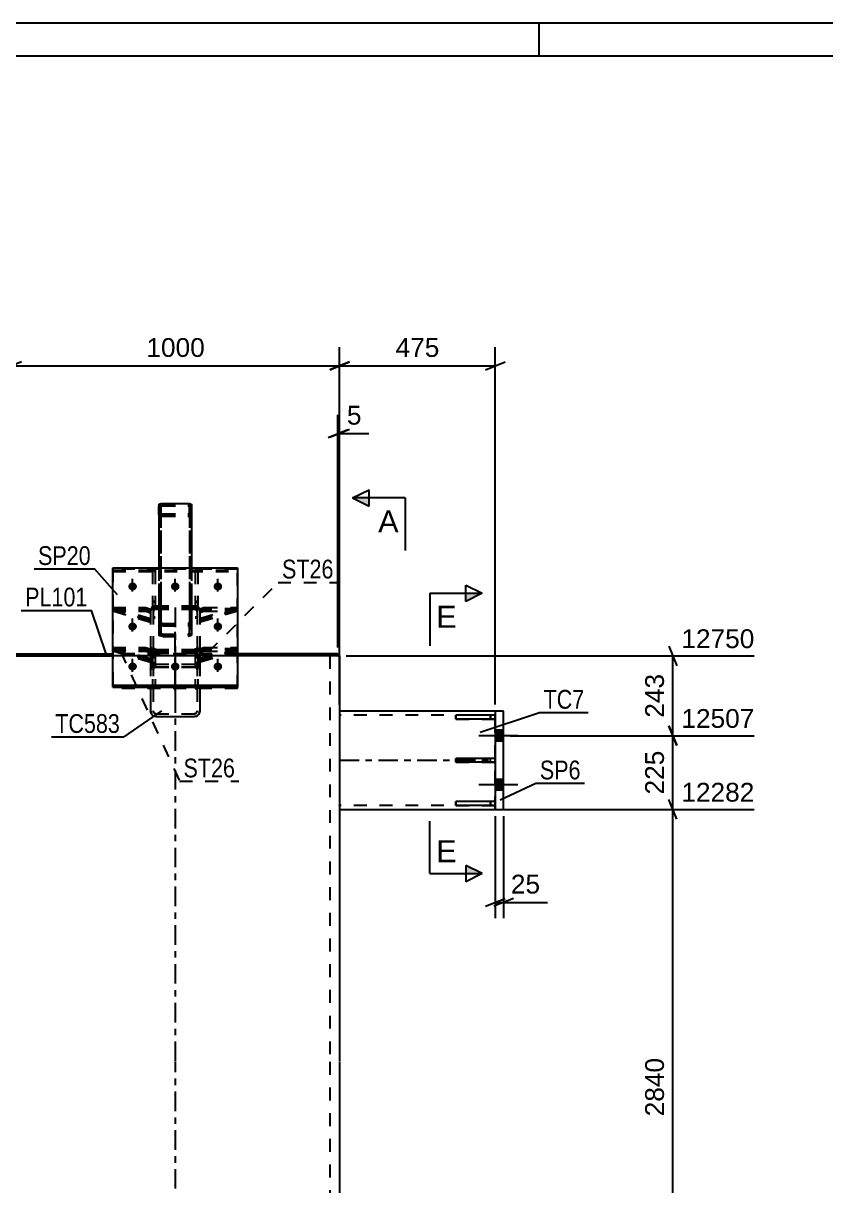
# Model space of a CAD drawing. Header units: millimetres. Extents: x 0 to 841, y 0 to 594.
# Drawn here: x 132.3 to 254.7, y 416.7 to 594 of the extents above; entities that cross this region are included whole.
import ezdxf

# ---------------------------------------------------------------- set-up
doc = ezdxf.new("R2010")
doc.units = ezdxf.units.MM
doc.linetypes.add('DXK_LINE_DOT2', pattern=[3.9198, 1.9599, -1.9599])
doc.linetypes.add('DXK_LINE_DOT3', pattern=[5.9187, 2.979, -0.9799, 0.9799, -0.9799])
doc.styles.add('Arial', font='arial.ttf', dxfattribs={"height": 0.2})
doc.styles.add('Arial Narrow', font='ARIALN.TTF', dxfattribs={"height": 0.2})

# ---------------------------------------------------------------- blocks, each defined once
blk = doc.blocks.new('Unknown-284856302-1131')
at = {"color": 5, "linetype": 'Continuous'}
for p, q in [((841, 594), (0, 594)), ((211, 589), (211, 594)), ((836, 589), (5, 589))]:
    blk.add_line(p, q, dxfattribs=at)
blk = doc.blocks.new('Part-284856302-4443 - 4376')
at = {"color": 7, "linetype": 'DXK_LINE_DOT2'}
for p, q in [((158.56, 510.55), (158.56, 503.44)), ((158.96, 510.55), (158.56, 510.55)), ((158.96, 510.55), (158.96, 503.44)), ((158.56, 505.86), (158.96, 505.86)), ((158.56, 504.9), (158.96, 504.9)), ((158.56, 503.44), (158.96, 503.44))]:
    blk.add_line(p, q, dxfattribs=at)
blk = doc.blocks.new('Part-284856302-4379 - 4376')
at = {"color": 7, "linetype": 'DXK_LINE_DOT2'}
for p, q in [((158.96, 497.85), (158.56, 497.85)), ((158.56, 497.85), (158.56, 492.7)), ((158.56, 497.4), (158.96, 497.4)), ((158.96, 497.85), (158.96, 492.7)), ((158.56, 496.39), (158.96, 496.39))]:
    blk.add_line(p, q, dxfattribs=at)
at = {"color": 2, "linetype": 'Continuous'}
blk.add_line((158.96, 492.7), (158.56, 492.7), dxfattribs=at)
blk = doc.blocks.new('Part-284856302-4378 - 4376')
at = {"color": 7, "linetype": 'DXK_LINE_DOT2'}
for p, q in [((152.06, 510.55), (152.06, 503.44)), ((152.46, 510.55), (152.06, 510.55)), ((152.46, 510.55), (152.46, 503.44)), ((152.06, 505.86), (152.46, 505.86)), ((152.06, 504.9), (152.46, 504.9)), ((152.06, 503.44), (152.46, 503.44))]:
    blk.add_line(p, q, dxfattribs=at)
blk = doc.blocks.new('Part-284856302-4380 - 4376')
at = {"color": 7, "linetype": 'DXK_LINE_DOT2'}
for p, q in [((152.46, 497.85), (152.06, 497.85)), ((152.06, 497.85), (152.06, 492.7)), ((152.06, 497.4), (152.46, 497.4)), ((152.46, 497.85), (152.46, 492.7)), ((152.06, 496.39), (152.46, 496.39))]:
    blk.add_line(p, q, dxfattribs=at)
at = {"color": 2, "linetype": 'Continuous'}
blk.add_line((152.46, 492.7), (152.06, 492.7), dxfattribs=at)
blk = doc.blocks.new('Part-284856302-4382 - 4376')
at = {"color": 7, "linetype": 'DXK_LINE_DOT2'}
for p, q in [((152.06, 497.67), (152.06, 492.52)), ((152.06, 497.67), (152.46, 497.67)), ((152.06, 497.22), (152.46, 497.22)), ((152.46, 497.67), (152.46, 492.52)), ((152.06, 496.21), (152.46, 496.21)), ((152.46, 492.52), (152.06, 492.52))]:
    blk.add_line(p, q, dxfattribs=at)
blk = doc.blocks.new('Part-284856302-4447 - 4376')
at = {"color": 7, "linetype": 'DXK_LINE_DOT2'}
for p, q in [((151.76, 503.16), (146.01, 504.87)), ((146.01, 504.87), (151.01, 504.87)), ((146.01, 504.87), (146.01, 504.49)), ((146.01, 504.49), (151.76, 502.78)), ((146.01, 504.49), (151.01, 504.49)), ((151.01, 504.87), (151.76, 504.61)), ((151.01, 504.87), (151.01, 504.49)), ((151.01, 504.49), (151.76, 504.24)), ((151.76, 504.61), (151.76, 502.78))]:
    blk.add_line(p, q, dxfattribs=at)
blk = doc.blocks.new('Part-284856302-4448 - 4376')
at = {"color": 7, "linetype": 'DXK_LINE_DOT2'}
for p, q in [((151.76, 497.05), (146.01, 498.76)), ((146.01, 498.76), (151.01, 498.76)), ((146.01, 498.76), (146.01, 498.39)), ((146.01, 498.39), (151.76, 496.68)), ((146.01, 498.39), (151.01, 498.39)), ((151.01, 498.76), (151.76, 498.51)), ((151.01, 498.76), (151.01, 498.39)), ((151.01, 498.39), (151.76, 498.13)), ((151.76, 498.51), (151.76, 496.68))]:
    blk.add_line(p, q, dxfattribs=at)
blk = doc.blocks.new('Bolt-284856302-4476 - 4376')
at = {"linetype": 'Continuous'}
for points in [[(204.31, 486.14), (204.31, 484.49), (205.56, 484.49), (205.56, 486.14)], [(204.31, 486.14), (204.31, 484.49), (205.56, 484.49), (205.56, 486.14)], [(204.31, 478.64), (204.31, 476.99), (205.56, 476.99), (205.56, 478.64)], [(204.31, 478.64), (204.31, 476.99), (205.56, 476.99), (205.56, 478.64)]]:
    blk.add_hatch(color=1, dxfattribs=at).paths.add_polyline_path(points)
at = {"color": 1, "linetype": 'Continuous'}
for p, q in [((205.56, 486.14), (204.31, 486.14)), ((205.56, 486.14), (204.31, 486.14)), ((207.76, 485.31), (201.81, 485.31)), ((207.76, 485.31), (201.81, 485.31)), ((205.56, 484.49), (204.31, 484.49)), ((205.56, 484.49), (204.31, 484.49)), ((207.76, 477.81), (201.81, 477.81)), ((207.76, 477.81), (201.81, 477.81)), ((205.56, 478.64), (204.31, 478.64)), ((205.56, 478.64), (204.31, 478.64)), ((205.56, 476.99), (204.31, 476.99)), ((205.56, 476.99), (204.31, 476.99))]:
    blk.add_line(p, q, dxfattribs=at)
blk = doc.blocks.new('Bolt-284856302-4412 - 4376')
at = {"linetype": 'Continuous'}
for points in [[(149.01, 507.47), (148.87, 507.48), (148.74, 507.52), (148.63, 507.58), (148.53, 507.67), (148.45, 507.77), (148.39, 507.89), (148.36, 508.01), (148.36, 508.14), (148.39, 508.27), (148.45, 508.38), (148.53, 508.49), (148.63, 508.57), (148.74, 508.64), (148.87, 508.68), (149.01, 508.69), (149.14, 508.68), (149.27, 508.64), (149.39, 508.57), (149.49, 508.49), (149.57, 508.38), (149.63, 508.27), (149.66, 508.14), (149.66, 508.01), (149.63, 507.89), (149.57, 507.77), (149.49, 507.67), (149.39, 507.58), (149.27, 507.52), (149.14, 507.48)], [(155.51, 507.47), (155.37, 507.48), (155.24, 507.52), (155.13, 507.58), (155.03, 507.67), (154.95, 507.77), (154.89, 507.89), (154.86, 508.01), (154.86, 508.14), (154.89, 508.27), (154.95, 508.38), (155.03, 508.49), (155.13, 508.57), (155.24, 508.64), (155.37, 508.68), (155.51, 508.69), (155.64, 508.68), (155.77, 508.64), (155.89, 508.57), (155.99, 508.49), (156.07, 508.38), (156.13, 508.27), (156.16, 508.14), (156.16, 508.01), (156.13, 507.89), (156.07, 507.77), (155.99, 507.67), (155.89, 507.58), (155.77, 507.52), (155.64, 507.48)], [(162.01, 507.47), (161.87, 507.48), (161.74, 507.52), (161.63, 507.58), (161.53, 507.67), (161.45, 507.77), (161.39, 507.89), (161.36, 508.01), (161.36, 508.14), (161.39, 508.27), (161.45, 508.38), (161.53, 508.49), (161.63, 508.57), (161.74, 508.64), (161.87, 508.68), (162.01, 508.69), (162.14, 508.68), (162.27, 508.64), (162.39, 508.57), (162.49, 508.49), (162.57, 508.38), (162.63, 508.27), (162.66, 508.14), (162.66, 508.01), (162.63, 507.89), (162.57, 507.77), (162.49, 507.67), (162.39, 507.58), (162.27, 507.52), (162.14, 507.48)], [(149.01, 501.36), (148.87, 501.37), (148.74, 501.41), (148.63, 501.48), (148.53, 501.56), (148.45, 501.66), (148.39, 501.78), (148.36, 501.91), (148.36, 502.03), (148.39, 502.16), (148.45, 502.28), (148.53, 502.38), (148.63, 502.46), (148.74, 502.53), (148.87, 502.57), (149.01, 502.58), (149.14, 502.57), (149.27, 502.53), (149.39, 502.46), (149.49, 502.38), (149.57, 502.28), (149.63, 502.16), (149.66, 502.03), (149.66, 501.91), (149.63, 501.78), (149.57, 501.66), (149.49, 501.56), (149.39, 501.48), (149.27, 501.41), (149.14, 501.37)], [(162.01, 501.36), (161.87, 501.37), (161.74, 501.41), (161.63, 501.48), (161.53, 501.56), (161.45, 501.66), (161.39, 501.78), (161.36, 501.91), (161.36, 502.03), (161.39, 502.16), (161.45, 502.28), (161.53, 502.38), (161.63, 502.46), (161.74, 502.53), (161.87, 502.57), (162.01, 502.58), (162.14, 502.57), (162.27, 502.53), (162.39, 502.46), (162.49, 502.38), (162.57, 502.28), (162.63, 502.16), (162.66, 502.03), (162.66, 501.91), (162.63, 501.78), (162.57, 501.66), (162.49, 501.56), (162.39, 501.48), (162.27, 501.41), (162.14, 501.37)], [(149.01, 495.25), (148.87, 495.26), (148.74, 495.3), (148.63, 495.37), (148.53, 495.45), (148.45, 495.56), (148.39, 495.67), (148.36, 495.8), (148.36, 495.93), (148.39, 496.05), (148.45, 496.17), (148.53, 496.27), (148.63, 496.36), (148.74, 496.42), (148.87, 496.46), (149.01, 496.47), (149.14, 496.46), (149.27, 496.42), (149.39, 496.36), (149.49, 496.27), (149.57, 496.17), (149.63, 496.05), (149.66, 495.93), (149.66, 495.8), (149.63, 495.67), (149.57, 495.56), (149.49, 495.45), (149.39, 495.37), (149.27, 495.3), (149.14, 495.26)], [(155.51, 495.25), (155.37, 495.26), (155.24, 495.3), (155.13, 495.37), (155.03, 495.45), (154.95, 495.56), (154.89, 495.67), (154.86, 495.8), (154.86, 495.93), (154.89, 496.05), (154.95, 496.17), (155.03, 496.27), (155.13, 496.36), (155.24, 496.42), (155.37, 496.46), (155.51, 496.47), (155.64, 496.46), (155.77, 496.42), (155.89, 496.36), (155.99, 496.27), (156.07, 496.17), (156.13, 496.05), (156.16, 495.93), (156.16, 495.8), (156.13, 495.67), (156.07, 495.56), (155.99, 495.45), (155.89, 495.37), (155.77, 495.3), (155.64, 495.26)], [(162.01, 495.25), (161.87, 495.26), (161.74, 495.3), (161.63, 495.37), (161.53, 495.45), (161.45, 495.56), (161.39, 495.67), (161.36, 495.8), (161.36, 495.93), (161.39, 496.05), (161.45, 496.17), (161.53, 496.27), (161.63, 496.36), (161.74, 496.42), (161.87, 496.46), (162.01, 496.47), (162.14, 496.46), (162.27, 496.42), (162.39, 496.36), (162.49, 496.27), (162.57, 496.17), (162.63, 496.05), (162.66, 495.93), (162.66, 495.8), (162.63, 495.67), (162.57, 495.56), (162.49, 495.45), (162.39, 495.37), (162.27, 495.3), (162.14, 495.26)]]:
    blk.add_hatch(color=1, dxfattribs=at).paths.add_polyline_path(points)
at = {"color": 1, "linetype": 'Continuous'}
for p, q in [((149.01, 507.48), (149.01, 509.27)), ((155.51, 507.48), (155.51, 509.27)), ((162.01, 507.48), (162.01, 509.27)), ((149.01, 501.37), (149.01, 503.17)), ((162.01, 501.37), (162.01, 503.17)), ((149.01, 495.26), (149.01, 497.06)), ((155.51, 495.26), (155.51, 497.06)), ((162.01, 495.26), (162.01, 497.06))]:
    blk.add_line(p, q, dxfattribs=at)
blk = doc.blocks.new('Part-284856302-4501 - 4376')
at = {"color": 2, "linetype": 'Continuous'}
for p, q in [((146.01, 492.7), (146.01, 510.9)), ((146.01, 510.9), (165.01, 510.9)), ((165.01, 510.9), (165.01, 492.7)), ((146.01, 493.04), (165.01, 493.04)), ((146.01, 492.7), (165.01, 492.7))]:
    blk.add_line(p, q, dxfattribs=at)
at = {"color": 7, "linetype": 'DXK_LINE_DOT2'}
blk.add_line((146.01, 510.55), (165.01, 510.55), dxfattribs=at)
blk = doc.blocks.new('Part-284856302-4441 - 4376')
at = {"color": 7, "linetype": 'DXK_LINE_DOT2'}
for p, q in [((132.41, 497.48), (130.56, 497.48)), ((165.01, 497.48), (146.01, 497.48)), ((180.33, 497.48), (177.56, 497.48)), ((179.06, 497.48), (179.06, 435.66)), ((179.06, 435.56), (179.06, 327.44))]:
    blk.add_line(p, q, dxfattribs=at)
at = {"color": 2, "linetype": 'Continuous'}
for p, q in [((132.38, 497.48), (132.41, 497.48)), ((132.41, 497.48), (146.01, 497.48)), ((178.74, 497.48), (165.01, 497.48)), ((180.31, 497.48), (180.33, 497.48)), ((180.56, 497.48), (180.33, 497.48)), ((180.56, 497.48), (180.56, 435.66)), ((180.56, 435.56), (180.56, 327.44))]:
    blk.add_line(p, q, dxfattribs=at)
at = {"color": 7, "linetype": 'DXK_LINE_DOT3'}
for p, q in [((155.56, 435.66), (155.56, 497.48)), ((155.56, 327.44), (155.56, 435.56))]:
    blk.add_line(p, q, dxfattribs=at)
blk = doc.blocks.new('Part-284856302-4449 - 4376')
at = {"color": 7, "linetype": 'DXK_LINE_DOT2'}
for p, q in [((160.01, 504.87), (159.26, 504.61)), ((165.01, 504.87), (159.26, 503.16)), ((159.26, 504.61), (159.26, 502.78)), ((159.26, 504.24), (160.01, 504.49)), ((159.26, 502.78), (165.01, 504.49)), ((160.01, 504.49), (160.01, 504.87)), ((160.01, 504.87), (165.01, 504.87)), ((165.01, 504.49), (160.01, 504.49)), ((165.01, 504.49), (165.01, 504.87))]:
    blk.add_line(p, q, dxfattribs=at)
blk = doc.blocks.new('Part-284856302-4450 - 4376')
at = {"color": 7, "linetype": 'DXK_LINE_DOT2'}
for p, q in [((160.01, 498.76), (159.26, 498.51)), ((165.01, 498.76), (159.26, 497.05)), ((159.26, 498.51), (159.26, 496.68)), ((159.26, 498.13), (160.01, 498.39)), ((159.26, 496.68), (165.01, 498.39)), ((160.01, 498.39), (160.01, 498.76)), ((160.01, 498.76), (165.01, 498.76)), ((165.01, 498.39), (160.01, 498.39)), ((165.01, 498.39), (165.01, 498.76))]:
    blk.add_line(p, q, dxfattribs=at)
blk = doc.blocks.new('Part-284856302-4629 - 4376')
at = {"color": 7, "linetype": 'DXK_LINE_DOT2'}
for p, q in [((160.01, 504.69), (159.26, 504.43)), ((159.26, 502.98), (165.01, 504.69)), ((159.26, 504.43), (159.26, 502.6)), ((160.01, 504.31), (159.26, 504.06)), ((165.01, 504.31), (159.26, 502.6)), ((165.01, 504.69), (160.01, 504.69)), ((160.01, 504.69), (160.01, 504.31)), ((160.01, 504.31), (165.01, 504.31)), ((165.01, 504.69), (165.01, 504.31))]:
    blk.add_line(p, q, dxfattribs=at)
blk = doc.blocks.new('Part-284856302-4516 - 4376')
at = {"color": 2, "linetype": 'Continuous'}
for p, q in [((130.81, 497.78), (146.01, 497.78)), ((130.81, 497.78), (130.81, 497.48)), ((130.81, 497.48), (132.38, 497.48)), ((180.31, 497.78), (165.01, 497.78)), ((180.31, 497.48), (178.74, 497.48)), ((180.31, 497.78), (180.31, 497.48))]:
    blk.add_line(p, q, dxfattribs=at)
at = {"color": 7, "linetype": 'DXK_LINE_DOT2'}
for p, q in [((178.74, 497.48), (132.38, 497.48)), ((165.01, 497.78), (146.01, 497.78))]:
    blk.add_line(p, q, dxfattribs=at)
blk = doc.blocks.new('Part-284856302-4517 - 4376')
at = {"color": 2, "linetype": 'Continuous'}
for p, q in [((204.31, 475.29), (198.31, 475.29)), ((198.31, 474.69), (198.31, 475.29)), ((204.31, 475.29), (204.31, 474.69)), ((204.31, 474.69), (198.31, 474.69))]:
    blk.add_line(p, q, dxfattribs=at)
at = {"color": 7, "linetype": 'DXK_LINE_DOT2'}
blk.add_line((203.56, 474.69), (203.56, 475.29), dxfattribs=at)
blk = doc.blocks.new('Part-284856302-4531 - 4376')
at = {"color": 7, "linetype": 'DXK_LINE_DOT2'}
for p, q in [((204.31, 475.29), (198.31, 475.29)), ((198.31, 475.29), (198.31, 474.69)), ((203.56, 475.29), (203.56, 474.69)), ((204.31, 474.69), (204.31, 475.29)), ((198.31, 474.69), (204.31, 474.69))]:
    blk.add_line(p, q, dxfattribs=at)
blk = doc.blocks.new('Part-284856302-4532 - 4376')
at = {"color": 7, "linetype": 'DXK_LINE_DOT2'}
for p, q in [((204.31, 481.86), (198.31, 481.86)), ((198.31, 481.86), (198.31, 481.26)), ((198.31, 481.26), (204.31, 481.26)), ((203.56, 481.26), (203.56, 481.86)), ((204.31, 481.26), (204.31, 481.86))]:
    blk.add_line(p, q, dxfattribs=at)
blk = doc.blocks.new('Part-284856302-4533 - 4376')
at = {"color": 7, "linetype": 'DXK_LINE_DOT2'}
for p, q in [((204.31, 488.44), (198.31, 488.44)), ((198.31, 488.44), (198.31, 487.84)), ((198.31, 487.84), (204.31, 487.84)), ((203.56, 488.44), (203.56, 487.84)), ((204.31, 487.84), (204.31, 488.44))]:
    blk.add_line(p, q, dxfattribs=at)
blk = doc.blocks.new('Part-284856302-4541 - 4376')
at = {"color": 2, "linetype": 'Continuous'}
for p, q in [((205.56, 489.06), (204.31, 489.06)), ((204.31, 489.06), (204.31, 474.06)), ((205.56, 474.06), (205.56, 489.06)), ((204.31, 474.06), (205.56, 474.06))]:
    blk.add_line(p, q, dxfattribs=at)
blk = doc.blocks.new('Part-284856302-4544 - 4376')
at = {"color": 2, "linetype": 'Continuous'}
for p, q in [((204.31, 488.44), (198.31, 488.44)), ((198.31, 487.84), (198.31, 488.44)), ((204.31, 487.84), (198.31, 487.84)), ((204.31, 488.44), (204.31, 487.84))]:
    blk.add_line(p, q, dxfattribs=at)
at = {"color": 7, "linetype": 'DXK_LINE_DOT2'}
blk.add_line((203.56, 487.84), (203.56, 488.44), dxfattribs=at)
blk = doc.blocks.new('Part-284856302-4562 - 4376')
at = {"color": 7, "linetype": 'DXK_LINE_DOT2'}
for p, q in [((151.82, 504.69), (151.76, 504.4)), ((151.76, 504.4), (151.76, 492.7)), ((151.99, 504.93), (151.82, 504.69)), ((152.25, 505.09), (151.99, 504.93)), ((152.16, 504.4), (152.19, 504.54)), ((152.16, 504.4), (152.16, 489.1)), ((152.19, 504.54), (152.28, 504.67)), ((152.56, 505.15), (152.25, 505.09)), ((152.28, 504.67), (152.41, 504.75)), ((152.41, 504.75), (152.56, 504.78)), ((152.56, 505.15), (158.46, 505.15)), ((152.56, 504.78), (158.46, 504.78)), ((158.77, 505.09), (158.46, 505.15)), ((158.46, 504.78), (158.61, 504.75)), ((158.61, 504.75), (158.74, 504.67)), ((158.74, 504.67), (158.83, 504.54)), ((159.02, 504.93), (158.77, 505.09)), ((158.83, 504.54), (158.86, 504.4)), ((158.86, 504.4), (158.86, 489.1)), ((159.2, 504.69), (159.02, 504.93)), ((159.26, 504.4), (159.2, 504.69)), ((159.26, 504.4), (159.26, 492.7)), ((151.76, 498.86), (151.82, 498.57)), ((151.82, 498.57), (151.99, 498.32)), ((152.19, 498.71), (152.16, 498.86)), ((152.28, 498.59), (152.19, 498.71)), ((152.41, 498.51), (152.28, 498.59)), ((152.56, 498.48), (152.41, 498.51)), ((152.56, 498.48), (158.46, 498.48)), ((158.61, 498.51), (158.46, 498.48)), ((158.74, 498.59), (158.61, 498.51)), ((158.83, 498.71), (158.74, 498.59)), ((158.86, 498.86), (158.83, 498.71)), ((159.02, 498.32), (159.2, 498.57)), ((159.2, 498.57), (159.26, 498.86)), ((151.99, 498.32), (152.25, 498.16)), ((152.25, 498.16), (152.56, 498.1)), ((152.56, 498.1), (158.46, 498.1)), ((158.46, 498.1), (158.77, 498.16)), ((158.77, 498.16), (159.02, 498.32)), ((151.76, 495.38), (151.82, 495.7)), ((152.19, 495.54), (152.16, 495.38)), ((152.25, 496.16), (152.56, 496.23)), ((152.56, 495.8), (152.41, 495.77)), ((152.56, 496.23), (158.46, 496.23)), ((152.56, 495.8), (158.46, 495.8)), ((158.46, 496.23), (158.77, 496.16)), ((158.61, 495.77), (158.46, 495.8)), ((158.86, 495.38), (158.83, 495.54)), ((159.2, 495.7), (159.26, 495.38)), ((152.16, 489.1), (152.19, 488.93)), ((152.41, 488.7), (152.56, 488.67)), ((152.56, 488.67), (158.46, 488.67)), ((158.46, 488.67), (158.61, 488.7)), ((158.83, 488.93), (158.86, 489.1))]:
    blk.add_line(p, q, dxfattribs=at)
at = {"color": 7, "linetype": 'DXK_LINE_DOT3'}
blk.add_line((155.51, 492.24), (155.51, 501.63), dxfattribs=at)
at = {"color": 2, "linetype": 'Continuous'}
for p, q in [((151.76, 492.7), (151.76, 489.1)), ((159.26, 492.7), (159.26, 489.1)), ((151.82, 488.77), (151.76, 489.1)), ((152.56, 488.25), (152.25, 488.31)), ((152.56, 488.25), (158.46, 488.25)), ((158.77, 488.31), (158.46, 488.25)), ((159.26, 489.1), (159.2, 488.77))]:
    blk.add_line(p, q, dxfattribs=at)
at = {"color": 7, "linetype": 'DXK_LINE_DOT2'}
for centre, radius, start, end in [((152.59, 495.41), 0.827, 114.3199, 159.2417), ((152.58, 495.39), 0.414, 114.3199, 159.2417), ((158.44, 495.39), 0.414, 20.7583, 65.6801), ((158.42, 495.41), 0.827, 20.7583, 65.6801), ((152.58, 489.08), 0.414, 200.7583, 245.6801), ((158.44, 489.08), 0.414, 294.3199, 339.2417)]:
    blk.add_arc(centre, radius, start, end, dxfattribs=at)
at = {"color": 2, "linetype": 'Continuous'}
for centre, start, end in [((152.59, 489.06), 200.7583, 245.6801), ((158.42, 489.06), 294.3199, 339.2417)]:
    blk.add_arc(centre, 0.827, start, end, dxfattribs=at)
blk = doc.blocks.new('Part-284856302-4563 - 4376')
at = {"color": 7, "linetype": 'DXK_LINE_DOT2'}
for p, q in [((151.76, 504.22), (151.82, 504.51)), ((151.76, 504.22), (151.76, 489.09)), ((151.82, 504.51), (151.99, 504.75)), ((151.99, 504.75), (152.25, 504.91)), ((152.19, 504.36), (152.16, 504.22)), ((152.16, 504.22), (152.16, 489.09)), ((152.28, 504.49), (152.19, 504.36)), ((152.25, 504.91), (152.56, 504.97)), ((152.41, 504.57), (152.28, 504.49)), ((152.56, 504.6), (152.41, 504.57)), ((152.56, 504.97), (158.46, 504.97)), ((152.56, 504.6), (158.46, 504.6)), ((158.46, 504.97), (158.77, 504.91)), ((158.61, 504.57), (158.46, 504.6)), ((158.74, 504.49), (158.61, 504.57)), ((158.83, 504.36), (158.74, 504.49)), ((158.77, 504.91), (159.02, 504.75)), ((158.86, 504.22), (158.83, 504.36)), ((158.86, 504.22), (158.86, 489.09)), ((159.02, 504.75), (159.2, 504.51)), ((159.2, 504.51), (159.26, 504.22)), ((159.26, 504.22), (159.26, 489.09)), ((151.82, 498.39), (151.76, 498.68)), ((151.99, 498.14), (151.82, 498.39)), ((152.16, 498.68), (152.19, 498.53)), ((152.19, 498.53), (152.28, 498.41)), ((152.28, 498.41), (152.41, 498.33)), ((158.61, 498.33), (158.74, 498.41)), ((158.74, 498.41), (158.83, 498.53)), ((158.83, 498.53), (158.86, 498.68)), ((159.2, 498.39), (159.02, 498.14)), ((159.26, 498.68), (159.2, 498.39)), ((152.25, 497.98), (151.99, 498.14)), ((152.56, 497.92), (152.25, 497.98)), ((152.41, 498.33), (152.56, 498.3)), ((152.56, 498.3), (158.46, 498.3)), ((152.56, 497.92), (158.46, 497.92)), ((158.46, 498.3), (158.61, 498.33)), ((158.77, 497.98), (158.46, 497.92)), ((159.02, 498.14), (158.77, 497.98)), ((151.82, 495.69), (151.76, 495.36)), ((152.16, 495.36), (152.19, 495.53)), ((152.41, 496.18), (152.25, 496.15)), ((152.56, 496.22), (152.41, 496.18)), ((152.41, 495.76), (152.56, 495.79)), ((152.56, 496.22), (158.46, 496.22)), ((152.56, 495.79), (158.46, 495.79)), ((158.77, 496.15), (158.46, 496.22)), ((158.46, 495.79), (158.61, 495.76)), ((158.83, 495.53), (158.86, 495.36)), ((159.26, 495.36), (159.2, 495.69)), ((151.76, 489.09), (151.82, 488.76)), ((152.19, 488.92), (152.16, 489.09)), ((152.25, 488.3), (152.56, 488.23)), ((152.56, 488.66), (152.41, 488.69)), ((152.56, 488.66), (158.46, 488.66)), ((152.56, 488.23), (158.46, 488.23)), ((158.61, 488.69), (158.46, 488.66)), ((158.46, 488.23), (158.77, 488.3)), ((158.86, 489.09), (158.83, 488.92)), ((159.2, 488.76), (159.26, 489.09))]:
    blk.add_line(p, q, dxfattribs=at)
at = {"color": 7, "linetype": 'DXK_LINE_DOT3'}
blk.add_line((155.51, 504.87), (155.51, 488.8), dxfattribs=at)
at = {"color": 7, "linetype": 'DXK_LINE_DOT2'}
for centre, radius, start, end in [((152.59, 495.4), 0.827, 114.32, 159.2417), ((152.58, 495.38), 0.414, 114.32, 159.2417), ((158.44, 495.38), 0.414, 20.7583, 65.68), ((158.42, 495.4), 0.827, 20.7583, 65.68), ((152.59, 489.05), 0.827, 200.7583, 245.68), ((152.58, 489.07), 0.414, 200.7583, 245.68), ((158.44, 489.07), 0.414, 294.32, 339.2417), ((158.42, 489.05), 0.827, 294.32, 339.2417)]:
    blk.add_arc(centre, radius, start, end, dxfattribs=at)
blk = doc.blocks.new('Part-284856302-4565 - 4376')
at = {"color": 2, "linetype": 'Continuous'}
for p, q in [((204.31, 481.86), (198.31, 481.86)), ((198.31, 481.26), (198.31, 481.86)), ((204.31, 481.26), (198.31, 481.26)), ((204.31, 481.86), (204.31, 481.26))]:
    blk.add_line(p, q, dxfattribs=at)
at = {"color": 7, "linetype": 'DXK_LINE_DOT2'}
blk.add_line((203.56, 481.26), (203.56, 481.86), dxfattribs=at)
blk = doc.blocks.new('Part-284856302-4591 - 4376')
at = {"color": 2, "linetype": 'Continuous'}
for p, q in [((204.31, 489.06), (180.56, 489.06)), ((180.56, 489.06), (180.56, 474.06)), ((180.56, 474.06), (204.31, 474.06))]:
    blk.add_line(p, q, dxfattribs=at)
at = {"color": 7, "linetype": 'DXK_LINE_DOT2'}
for p, q in [((204.31, 488.46), (180.56, 488.46)), ((204.31, 474.06), (204.31, 489.06)), ((180.56, 474.66), (180.56, 474.71)), ((204.31, 474.66), (180.56, 474.66))]:
    blk.add_line(p, q, dxfattribs=at)
at = {"color": 7, "linetype": 'DXK_LINE_DOT3'}
blk.add_line((180.56, 481.56), (204.31, 481.56), dxfattribs=at)
blk = doc.blocks.new('Part-284856302-4621 - 4376')
at = {"color": 7, "linetype": 'DXK_LINE_DOT2'}
for p, q in [((165.01, 510.72), (146.01, 510.72)), ((146.01, 510.72), (146.01, 492.52)), ((146.01, 510.37), (165.01, 510.37)), ((165.01, 492.52), (165.01, 510.72)), ((146.01, 492.86), (165.01, 492.86)), ((165.01, 492.52), (146.01, 492.52))]:
    blk.add_line(p, q, dxfattribs=at)
blk = doc.blocks.new('Part-284856302-4622 - 4376')
at = {"color": 7, "linetype": 'DXK_LINE_DOT2'}
for p, q in [((153.01, 520.29), (153.05, 520.37)), ((153.01, 520.29), (153.01, 501.97)), ((153.05, 520.37), (153.18, 520.44)), ((153.05, 520.37), (153.05, 520.37)), ((153.18, 520.44), (153.38, 520.48)), ((153.18, 520.44), (153.18, 520.44)), ((153.31, 520.29), (153.33, 520.33)), ((153.31, 518.99), (153.31, 520.29)), ((153.31, 520.29), (153.31, 501.97)), ((153.33, 520.33), (153.4, 520.36)), ((153.38, 520.48), (153.61, 520.5)), ((153.38, 520.48), (153.38, 520.48)), ((153.4, 520.36), (153.49, 520.39)), ((153.49, 520.39), (153.61, 520.39)), ((153.61, 520.5), (157.41, 520.5)), ((153.61, 520.39), (157.41, 520.39)), ((157.41, 520.5), (157.64, 520.48)), ((157.41, 520.39), (157.52, 520.39)), ((157.52, 520.39), (157.62, 520.36)), ((157.62, 520.36), (157.64, 520.36)), ((157.64, 520.48), (157.64, 520.48)), ((157.64, 520.48), (157.83, 520.44)), ((157.64, 520.36), (157.69, 520.33)), ((157.69, 520.33), (157.71, 520.29)), ((157.71, 518.99), (157.71, 520.29)), ((157.71, 520.29), (157.71, 501.97)), ((157.83, 520.44), (157.83, 520.44)), ((157.83, 520.44), (157.96, 520.37)), ((158.01, 520.29), (157.96, 520.37)), ((158.01, 518.99), (158.01, 520.29)), ((158.01, 520.29), (158.01, 501.97)), ((153.01, 518.99), (153.05, 518.91)), ((153.05, 518.91), (153.05, 518.91)), ((153.05, 518.91), (153.18, 518.85)), ((153.18, 518.85), (153.38, 518.8)), ((153.31, 518.99), (153.31, 500.67)), ((153.33, 518.95), (153.31, 518.99)), ((153.4, 518.92), (153.33, 518.95)), ((153.38, 518.8), (153.61, 518.79)), ((153.49, 518.9), (153.4, 518.92)), ((153.61, 518.89), (153.49, 518.9)), ((153.61, 518.89), (157.41, 518.89)), ((153.61, 518.79), (157.41, 518.79)), ((157.52, 518.9), (157.41, 518.89)), ((157.41, 518.79), (157.64, 518.8)), ((157.62, 518.92), (157.52, 518.9)), ((157.62, 518.92), (157.64, 518.93)), ((157.64, 518.93), (157.69, 518.95)), ((157.64, 518.8), (157.83, 518.85)), ((157.69, 518.95), (157.71, 518.99)), ((157.71, 518.99), (157.71, 500.67)), ((157.83, 518.85), (157.96, 518.91)), ((157.83, 518.85), (157.83, 518.85)), ((157.96, 518.91), (158.01, 518.99)), ((157.96, 518.91), (157.96, 518.91)), ((158.01, 518.99), (158.01, 500.67)), ((153.01, 510.9), (153.01, 500.67)), ((153.01, 501.97), (153.05, 502.05)), ((153.01, 501.97), (153.01, 500.67)), ((153.05, 502.05), (153.18, 502.12)), ((153.18, 502.12), (153.38, 502.16)), ((153.33, 502.01), (153.31, 501.97)), ((153.31, 501.97), (153.31, 500.67)), ((153.4, 502.04), (153.33, 502.01)), ((153.38, 502.16), (153.61, 502.18)), ((153.49, 502.07), (153.4, 502.04)), ((153.61, 502.07), (153.49, 502.07)), ((153.61, 502.18), (157.41, 502.18)), ((153.61, 502.07), (157.41, 502.07)), ((157.41, 502.18), (157.64, 502.16)), ((157.52, 502.07), (157.41, 502.07)), ((157.62, 502.04), (157.52, 502.07)), ((157.69, 502.01), (157.62, 502.04)), ((157.64, 502.16), (157.83, 502.12)), ((157.71, 501.97), (157.69, 502.01)), ((157.71, 500.67), (157.71, 501.97)), ((157.83, 502.12), (157.96, 502.05)), ((157.96, 502.05), (158.01, 501.97)), ((158.01, 501.97), (158.01, 500.67)), ((153.05, 500.59), (153.01, 500.67)), ((153.18, 500.53), (153.05, 500.59)), ((153.38, 500.48), (153.18, 500.53)), ((153.31, 500.67), (153.33, 500.63)), ((153.33, 500.63), (153.4, 500.6)), ((153.61, 500.47), (153.38, 500.48)), ((153.4, 500.6), (153.49, 500.58)), ((153.49, 500.58), (153.61, 500.57)), ((153.61, 500.57), (157.41, 500.57)), ((153.61, 500.47), (157.41, 500.47)), ((157.41, 500.57), (157.52, 500.58)), ((157.64, 500.48), (157.41, 500.47)), ((157.52, 500.58), (157.62, 500.6)), ((157.62, 500.6), (157.69, 500.63)), ((157.83, 500.53), (157.64, 500.48)), ((157.69, 500.63), (157.71, 500.67)), ((157.96, 500.59), (157.83, 500.53)), ((158.01, 500.67), (157.96, 500.59))]:
    blk.add_line(p, q, dxfattribs=at)
at = {"color": 2, "linetype": 'Continuous'}
for p, q in [((153.01, 518.99), (153.01, 520.29)), ((153.01, 520.29), (153.01, 520.29)), ((153.01, 518.99), (153.01, 510.9)), ((153.01, 518.99), (153.01, 518.99))]:
    blk.add_line(p, q, dxfattribs=at)
blk = doc.blocks.new('Part-284856302-4623 - 4376')
at = {"color": 2, "linetype": 'Continuous'}
for p, q in [((153.01, 520.54), (153.05, 520.62)), ((153.01, 520.54), (153.01, 510.9)), ((153.05, 520.62), (153.18, 520.69)), ((153.18, 520.69), (153.38, 520.73)), ((153.38, 520.73), (153.61, 520.75)), ((153.61, 520.75), (157.41, 520.75)), ((157.41, 520.75), (157.64, 520.73)), ((157.64, 520.73), (157.83, 520.69)), ((157.83, 520.69), (157.96, 520.62)), ((157.96, 520.62), (158.01, 520.54)), ((158.01, 520.54), (158.01, 510.9))]:
    blk.add_line(p, q, dxfattribs=at)
at = {"color": 7, "linetype": 'DXK_LINE_DOT2'}
for p, q in [((153.33, 520.58), (153.31, 520.54)), ((153.31, 520.54), (153.31, 500.92)), ((153.4, 520.62), (153.33, 520.58)), ((153.49, 520.64), (153.4, 520.62)), ((153.61, 520.65), (153.49, 520.64)), ((153.61, 520.65), (157.41, 520.65)), ((157.52, 520.64), (157.41, 520.65)), ((157.62, 520.62), (157.52, 520.64)), ((157.69, 520.58), (157.62, 520.62)), ((157.71, 520.54), (157.69, 520.58)), ((157.71, 520.54), (157.71, 500.92)), ((153.05, 519.17), (153.01, 519.24)), ((153.18, 519.1), (153.05, 519.17)), ((153.38, 519.06), (153.18, 519.1)), ((153.31, 519.24), (153.33, 519.21)), ((153.33, 519.21), (153.4, 519.17)), ((153.61, 519.04), (153.38, 519.06)), ((153.4, 519.17), (153.49, 519.15)), ((153.49, 519.15), (153.61, 519.14)), ((153.61, 519.14), (157.41, 519.14)), ((153.61, 519.04), (157.41, 519.04)), ((157.41, 519.14), (157.52, 519.15)), ((157.64, 519.06), (157.41, 519.04)), ((157.52, 519.15), (157.62, 519.17)), ((157.62, 519.17), (157.64, 519.18)), ((157.64, 519.18), (157.69, 519.21)), ((157.83, 519.1), (157.64, 519.06)), ((157.69, 519.21), (157.71, 519.24)), ((157.96, 519.17), (157.83, 519.1)), ((158.01, 519.24), (157.96, 519.17)), ((153.01, 510.9), (153.01, 500.92)), ((158.01, 510.9), (158.01, 500.92)), ((153.05, 502.3), (153.01, 502.22)), ((153.18, 502.36), (153.05, 502.3)), ((153.38, 502.41), (153.18, 502.36)), ((153.31, 502.22), (153.33, 502.26)), ((153.33, 502.26), (153.4, 502.29)), ((153.61, 502.42), (153.38, 502.41)), ((153.4, 502.29), (153.49, 502.31)), ((153.49, 502.31), (153.61, 502.32)), ((153.61, 502.42), (157.41, 502.42)), ((153.61, 502.32), (157.41, 502.32)), ((157.64, 502.41), (157.41, 502.42)), ((157.41, 502.32), (157.52, 502.31)), ((157.52, 502.31), (157.62, 502.29)), ((157.62, 502.29), (157.69, 502.26)), ((157.83, 502.36), (157.64, 502.41)), ((157.69, 502.26), (157.71, 502.22)), ((157.96, 502.3), (157.83, 502.36)), ((158.01, 502.22), (157.96, 502.3)), ((153.01, 500.92), (153.05, 500.84)), ((153.05, 500.84), (153.18, 500.77)), ((153.18, 500.77), (153.38, 500.73)), ((153.33, 500.88), (153.31, 500.92)), ((153.4, 500.84), (153.33, 500.88)), ((153.38, 500.73), (153.61, 500.71)), ((153.49, 500.82), (153.4, 500.84)), ((153.61, 500.81), (153.49, 500.82)), ((153.61, 500.81), (157.41, 500.81)), ((153.61, 500.71), (157.41, 500.71)), ((157.52, 500.82), (157.41, 500.81)), ((157.41, 500.71), (157.64, 500.73)), ((157.62, 500.84), (157.52, 500.82)), ((157.69, 500.88), (157.62, 500.84)), ((157.64, 500.73), (157.83, 500.77)), ((157.71, 500.92), (157.69, 500.88)), ((157.83, 500.77), (157.96, 500.84)), ((157.96, 500.84), (158.01, 500.92))]:
    blk.add_line(p, q, dxfattribs=at)
blk = doc.blocks.new('Bolt-284856302-4624 - 4376')
at = {"color": 1, "linetype": 'DXK_LINE_DOT2'}
for p, q in [((149.01, 507.3), (149.01, 509.09)), ((155.51, 507.3), (155.51, 509.09)), ((162.01, 507.3), (162.01, 509.09)), ((149.01, 501.19), (149.01, 502.99)), ((162.01, 501.19), (162.01, 502.99)), ((149.01, 495.08), (149.01, 496.88)), ((155.51, 495.08), (155.51, 496.88)), ((162.01, 495.08), (162.01, 496.88))]:
    blk.add_line(p, q, dxfattribs=at)
blk = doc.blocks.new('Part-284856302-4625 - 4376')
at = {"color": 7, "linetype": 'DXK_LINE_DOT2'}
for p, q in [((158.56, 497.67), (158.56, 492.52)), ((158.56, 497.67), (158.96, 497.67)), ((158.56, 497.22), (158.96, 497.22)), ((158.96, 497.67), (158.96, 492.52)), ((158.96, 496.21), (158.56, 496.21)), ((158.56, 492.52), (158.96, 492.52))]:
    blk.add_line(p, q, dxfattribs=at)
blk = doc.blocks.new('Part-284856302-4626 - 4376')
at = {"color": 7, "linetype": 'DXK_LINE_DOT2'}
for p, q in [((158.56, 510.37), (158.56, 503.26)), ((158.96, 510.37), (158.56, 510.37)), ((158.96, 510.37), (158.96, 503.26)), ((158.56, 505.68), (158.96, 505.68)), ((158.56, 504.71), (158.96, 504.71)), ((158.96, 503.26), (158.56, 503.26))]:
    blk.add_line(p, q, dxfattribs=at)
blk = doc.blocks.new('Part-284856302-4627 - 4376')
at = {"color": 7, "linetype": 'DXK_LINE_DOT2'}
for p, q in [((152.06, 510.37), (152.06, 503.26)), ((152.46, 510.37), (152.06, 510.37)), ((152.46, 510.37), (152.46, 503.26)), ((152.06, 505.68), (152.46, 505.68)), ((152.06, 504.71), (152.46, 504.71)), ((152.46, 503.26), (152.06, 503.26))]:
    blk.add_line(p, q, dxfattribs=at)
blk = doc.blocks.new('Part-284856302-4628 - 4376')
at = {"color": 7, "linetype": 'DXK_LINE_DOT2'}
for p, q in [((160.01, 498.58), (159.26, 498.32)), ((159.26, 496.87), (165.01, 498.58)), ((165.01, 498.58), (160.01, 498.58)), ((160.01, 498.58), (160.01, 498.21)), ((165.01, 498.58), (165.01, 498.21)), ((159.26, 498.32), (159.26, 496.5)), ((160.01, 498.21), (159.26, 497.95)), ((165.01, 498.21), (159.26, 496.5)), ((160.01, 498.21), (165.01, 498.21))]:
    blk.add_line(p, q, dxfattribs=at)
blk = doc.blocks.new('Part-284856302-4630 - 4376')
at = {"color": 7, "linetype": 'DXK_LINE_DOT2'}
for p, q in [((146.01, 498.21), (146.01, 498.58)), ((146.01, 498.58), (151.76, 496.87)), ((146.01, 498.58), (151.01, 498.58)), ((151.01, 498.21), (151.01, 498.58)), ((151.01, 498.58), (151.76, 498.32)), ((151.76, 496.5), (146.01, 498.21)), ((146.01, 498.21), (151.01, 498.21)), ((151.01, 498.21), (151.76, 497.95)), ((151.76, 498.32), (151.76, 496.5))]:
    blk.add_line(p, q, dxfattribs=at)
blk = doc.blocks.new('Part-284856302-4631 - 4376')
at = {"color": 7, "linetype": 'DXK_LINE_DOT2'}
for p, q in [((146.01, 504.31), (146.01, 504.69)), ((146.01, 504.69), (151.76, 502.98)), ((146.01, 504.69), (151.01, 504.69)), ((151.76, 502.6), (146.01, 504.31)), ((146.01, 504.31), (151.01, 504.31)), ((151.01, 504.31), (151.01, 504.69)), ((151.01, 504.69), (151.76, 504.43)), ((151.01, 504.31), (151.76, 504.06)), ((151.76, 504.43), (151.76, 502.6))]:
    blk.add_line(p, q, dxfattribs=at)
blk = doc.blocks.new('StraightDimension-284856302-4657 - 4376')
at = {"color": 7, "linetype": 'Continuous'}
for p, q in [((231.97, 472.56), (230.77, 475.56)), ((205.31, 474.06), (243.79, 474.06)), ((231.37, 389.34), (231.37, 474.06)), ((230.77, 390.84), (231.97, 387.84)), ((207.98, 389.34), (241.57, 389.34))]:
    blk.add_line(p, q, dxfattribs=at)
at = {"color": 0, "linetype": 'Continuous'}
blk.add_wipeout([(244.39, 474.66), (244.39, 478.86), (232.07, 478.86), (232.07, 474.66)], dxfattribs=at)
at = {"color": 0}
blk.add_wipeout([(230.62, 436.75), (226.42, 436.75), (226.42, 426.65), (230.62, 426.65)], dxfattribs=at)
at = {"color": 3, "linetype": 'Continuous', "style": 'Arial'}
blk.add_text('12282', height=2.865, dxfattribs=at).set_placement((232.67, 475.26))
at = {"color": 3, "style": 'Arial'}
blk.add_text('2840', height=2.865, rotation=90.0002, dxfattribs=at).set_placement((230.02, 427.25))
blk = doc.blocks.new('StraightDimension-284856302-4664 - 4376')
at = {"color": 7, "linetype": 'Continuous'}
for p, q in [((230.77, 486.81), (231.97, 483.81)), ((206.56, 485.31), (243.79, 485.31)), ((231.37, 474.06), (231.37, 485.31)), ((231.97, 472.56), (230.77, 475.56)), ((205.31, 474.06), (243.79, 474.06))]:
    blk.add_line(p, q, dxfattribs=at)
at = {"color": 0, "linetype": 'Continuous'}
blk.add_wipeout([(244.39, 485.91), (244.39, 490.11), (232.07, 490.11), (232.07, 485.91)], dxfattribs=at)
at = {"color": 0}
blk.add_wipeout([(230.62, 483.62), (226.42, 483.62), (226.42, 475.75), (230.62, 475.75)], dxfattribs=at)
at = {"color": 3, "linetype": 'Continuous', "style": 'Arial'}
blk.add_text('12507', height=2.865, dxfattribs=at).set_placement((232.67, 486.51))
at = {"color": 3, "style": 'Arial'}
blk.add_text('225', height=2.865, rotation=90.0002, dxfattribs=at).set_placement((230.02, 476.35))
blk = doc.blocks.new('StraightDimension-284856302-4671 - 4376')
at = {"color": 7, "linetype": 'Continuous'}
for p, q in [((230.77, 498.98), (231.97, 495.98)), ((181.56, 497.48), (243.79, 497.48)), ((231.37, 485.31), (231.37, 497.48)), ((231.97, 483.81), (230.77, 486.81)), ((206.56, 485.31), (243.79, 485.31))]:
    blk.add_line(p, q, dxfattribs=at)
at = {"color": 0, "linetype": 'Continuous'}
blk.add_wipeout([(244.39, 498.08), (244.39, 502.28), (232.07, 502.28), (232.07, 498.08)], dxfattribs=at)
at = {"color": 0}
blk.add_wipeout([(230.62, 495.33), (226.42, 495.33), (226.42, 487.46), (230.62, 487.46)], dxfattribs=at)
at = {"color": 3, "linetype": 'Continuous', "style": 'Arial'}
blk.add_text('12750', height=2.865, dxfattribs=at).set_placement((232.67, 498.68))
at = {"color": 3, "style": 'Arial'}
blk.add_text('243', height=2.865, rotation=90.0002, dxfattribs=at).set_placement((230.02, 488.06))
blk = doc.blocks.new('StraightDimension-284856302-11150 - 4376')
at = {"color": 7, "linetype": 'Continuous'}
for p, q in [((204.31, 473.06), (204.31, 457.49)), ((205.56, 473.06), (205.56, 457.49)), ((202.81, 459.29), (205.81, 460.49)), ((207.06, 460.49), (204.06, 459.29)), ((204.31, 459.89), (205.56, 459.89))]:
    blk.add_line(p, q, dxfattribs=at)
at = {"color": 0}
blk.add_wipeout([(211.73, 460.64), (211.73, 464.84), (206.08, 464.84), (206.08, 460.64)], dxfattribs=at)
at = {"color": 7, "linetype": 'Continuous'}
blk.add_line((205.56, 459.89), (212.25, 459.89), dxfattribs=at)
blk.add_line((205.56, 459.89), (212.25, 459.89), dxfattribs=at)
at = {"color": 3, "style": 'Arial'}
blk.add_text('25', height=2.865, dxfattribs=at).set_placement((206.68, 461.24))
blk = doc.blocks.new('StraightDimension-284856302-4908 - 4376')
at = {"color": 7, "linetype": 'Continuous'}
for p, q in [((180.31, 498.78), (180.31, 534.27)), ((180.56, 498.48), (180.56, 534.27)), ((178.81, 530.82), (181.81, 532.02)), ((182.06, 532.02), (179.06, 530.82)), ((180.31, 531.42), (180.56, 531.42))]:
    blk.add_line(p, q, dxfattribs=at)
at = {"color": 0}
blk.add_wipeout([(184.5, 532.17), (184.5, 536.37), (181.08, 536.37), (181.08, 532.17)], dxfattribs=at)
at = {"color": 7, "linetype": 'Continuous'}
blk.add_line((180.56, 531.42), (185.03, 531.42), dxfattribs=at)
blk.add_line((180.56, 531.42), (185.03, 531.42), dxfattribs=at)
at = {"color": 3, "style": 'Arial'}
blk.add_text('5', height=2.87, dxfattribs=at).set_placement((181.68, 532.77))
blk = doc.blocks.new('StraightDimension-284856302-11032 - 4376')
at = {"color": 7, "linetype": 'Continuous'}
for p, q in [((180.56, 490.06), (180.56, 544.6)), ((204.31, 490.06), (204.31, 544.6)), ((182.06, 542.35), (179.06, 541.15)), ((180.56, 541.75), (204.31, 541.75)), ((202.81, 541.15), (205.81, 542.35))]:
    blk.add_line(p, q, dxfattribs=at)
at = {"color": 0}
blk.add_wipeout([(196.37, 542.5), (196.37, 546.7), (188.5, 546.7), (188.5, 542.5)], dxfattribs=at)
at = {"color": 3, "style": 'Arial'}
blk.add_text('475', height=2.865, dxfattribs=at).set_placement((189.1, 543.1))
blk = doc.blocks.new('StraightDimension-284856302-11033 - 4376')
at = {"color": 7, "linetype": 'Continuous'}
for p, q in [((130.56, 490.06), (130.56, 544.6)), ((180.56, 490.06), (180.56, 544.6)), ((132.06, 542.35), (129.06, 541.15)), ((130.56, 541.75), (180.56, 541.75)), ((179.06, 541.15), (182.06, 542.35))]:
    blk.add_line(p, q, dxfattribs=at)
at = {"color": 0}
blk.add_wipeout([(160.6, 542.5), (160.6, 546.7), (150.51, 546.7), (150.51, 542.5)], dxfattribs=at)
at = {"color": 3, "style": 'Arial'}
blk.add_text('1000', height=2.865, dxfattribs=at).set_placement((151.11, 543.1))
blk = doc.blocks.new('Mark-284856302-4512 - 4376')
at = {"color": 0}
blk.add_wipeout([(142.14, 505.03), (142.14, 508.03), (132.63, 508.03), (132.63, 505.03)], dxfattribs=at)
blk.add_wipeout([(142.14, 505.03), (142.14, 508.03), (132.63, 508.03), (132.63, 505.03)], dxfattribs=at)
at = {"color": 30, "linetype": 'Continuous'}
for p in [(132.03, 504.43), (145, 497.78)]:
    blk.add_line(p, (142.74, 504.43), dxfattribs=at)
at = {"color": 3, "style": 'Arial Narrow'}
blk.add_text('PL101', height=2.863, dxfattribs=at).set_placement((132.63, 505.03))
blk = doc.blocks.new('Mark-284856302-4497 - 4376')
at = {"color": 0}
blk.add_wipeout([(142.62, 511.36), (142.62, 514.36), (134.59, 514.36), (134.59, 511.36)], dxfattribs=at)
blk.add_wipeout([(142.62, 511.36), (142.62, 514.36), (134.59, 514.36), (134.59, 511.36)], dxfattribs=at)
at = {"color": 30, "linetype": 'Continuous'}
for p in [(133.99, 510.76), (146.73, 506.81)]:
    blk.add_line(p, (143.22, 510.76), dxfattribs=at)
at = {"color": 3, "style": 'Arial Narrow'}
blk.add_text('SP20', height=2.863, dxfattribs=at).set_placement((134.59, 511.36))
blk = doc.blocks.new('Mark-284856302-4537 - 4376')
at = {"color": 0}
blk.add_wipeout([(217.31, 478.65), (217.31, 481.65), (211.1, 481.65), (211.1, 478.65)], dxfattribs=at)
blk.add_wipeout([(217.31, 478.65), (217.31, 481.65), (211.1, 481.65), (211.1, 478.65)], dxfattribs=at)
at = {"color": 30, "linetype": 'Continuous'}
for p, q in [((205.03, 475.52), (210.5, 478.05)), ((210.5, 478.05), (217.91, 478.05))]:
    blk.add_line(p, q, dxfattribs=at)
at = {"color": 3, "style": 'Arial Narrow'}
blk.add_text('SP6', height=2.863, dxfattribs=at).set_placement((211.1, 478.65))
blk = doc.blocks.new('Mark-284856302-4558 - 4376')
at = {"color": 0}
blk.add_wipeout([(147.08, 485.74), (147.08, 488.74), (137.22, 488.74), (137.22, 485.74)], dxfattribs=at)
blk.add_wipeout([(147.08, 485.74), (147.08, 488.74), (137.22, 488.74), (137.22, 485.74)], dxfattribs=at)
at = {"color": 30, "linetype": 'Continuous'}
for p in [(153.43, 489.13), (136.62, 485.14)]:
    blk.add_line(p, (147.68, 485.14), dxfattribs=at)
at = {"color": 3, "style": 'Arial Narrow'}
blk.add_text('TC583', height=2.863, dxfattribs=at).set_placement((137.22, 485.74))
blk = doc.blocks.new('Mark-284856302-4587 - 4376')
at = {"color": 0}
blk.add_wipeout([(217.88, 489.43), (217.88, 492.43), (211.67, 492.43), (211.67, 489.43)], dxfattribs=at)
blk.add_wipeout([(217.88, 489.43), (217.88, 492.43), (211.67, 492.43), (211.67, 489.43)], dxfattribs=at)
at = {"color": 30, "linetype": 'Continuous'}
for p, q in [((201.99, 485.86), (211.07, 488.83)), ((211.07, 488.83), (218.48, 488.83))]:
    blk.add_line(p, q, dxfattribs=at)
at = {"color": 3, "style": 'Arial Narrow'}
blk.add_text('TC7', height=2.863, dxfattribs=at).set_placement((211.67, 489.43))
blk = doc.blocks.new('Mark-284856302-35774 - 4376')
at = {"color": 0}
blk.add_wipeout([(164.63, 478.96), (164.63, 481.96), (156.77, 481.96), (156.77, 478.96)], dxfattribs=at)
blk.add_wipeout([(164.63, 478.96), (164.63, 481.96), (156.77, 481.96), (156.77, 478.96)], dxfattribs=at)
at = {"color": 30, "linetype": 'DXK_LINE_DOT2'}
for p, q in [((147.17, 498.15), (156.17, 478.36)), ((156.17, 478.36), (165.23, 478.36))]:
    blk.add_line(p, q, dxfattribs=at)
at = {"color": 3, "style": 'Arial Narrow'}
blk.add_text('ST26', height=2.863, dxfattribs=at).set_placement((156.77, 478.96))
blk = doc.blocks.new('SectionMark-284856302-24224 - 4376')
at = {"linetype": 'Continuous'}
blk.add_hatch(color=6, dxfattribs=at).paths.add_polyline_path([(185.06, 521.59), (185.06, 520.34), (182.56, 521.59)])
at = {"color": 6, "linetype": 'Continuous'}
for p, q in [((182.56, 521.59), (185.06, 522.84)), ((190.56, 521.59), (182.56, 521.59)), ((182.56, 521.59), (185.06, 520.34)), ((185.06, 520.34), (185.06, 522.84)), ((190.56, 521.59), (190.56, 513.59))]:
    blk.add_line(p, q, dxfattribs=at)
at = {"color": 0, "linetype": 'Continuous'}
blk.add_wipeout([(189.56, 516.34), (189.56, 519.84), (186.45, 519.84), (186.45, 516.34)], dxfattribs=at)
at = {"color": 3, "linetype": 'Continuous', "style": 'Arial'}
blk.add_text('A', height=3.34, dxfattribs=at).set_placement((186.45, 516.34))
blk = doc.blocks.new('SectionMark-284856302-27604 - 4376')
at = {"linetype": 'Continuous'}
for points in [[(199.81, 505.79), (199.81, 507.04), (202.31, 507.04)], [(199.81, 464.27), (199.81, 465.52), (202.31, 464.27)]]:
    blk.add_hatch(color=6, dxfattribs=at).paths.add_polyline_path(points)
at = {"color": 6, "linetype": 'Continuous'}
for p, q in [((199.81, 505.79), (199.81, 508.29)), ((199.81, 508.29), (202.31, 507.04)), ((194.31, 507.04), (194.31, 499.04)), ((194.31, 507.04), (202.31, 507.04)), ((202.31, 507.04), (199.81, 505.79)), ((194.31, 464.27), (194.31, 472.27)), ((202.31, 464.27), (199.81, 465.52)), ((199.81, 465.52), (199.81, 463.02)), ((194.31, 464.27), (202.31, 464.27)), ((202.31, 464.27), (199.81, 463.02))]:
    blk.add_line(p, q, dxfattribs=at)
at = {"color": 0, "linetype": 'Continuous'}
for points in [[(198.42, 501.79), (198.42, 505.29), (195.31, 505.29), (195.31, 501.79)], [(198.42, 466.02), (198.42, 469.52), (195.31, 469.52), (195.31, 466.02)]]:
    blk.add_wipeout(points, dxfattribs=at)
at = {"color": 3, "linetype": 'Continuous', "style": 'Arial'}
for p in [(195.31, 501.79), (195.31, 466.02)]:
    blk.add_text('E', height=3.34, dxfattribs=at).set_placement(p)
blk = doc.blocks.new('Mark-284856302-35771 - 4376')
at = {"color": 0}
blk.add_wipeout([(179.64, 509.3), (179.64, 512.3), (171.79, 512.3), (171.79, 509.3)], dxfattribs=at)
blk.add_wipeout([(179.64, 509.3), (179.64, 512.3), (171.79, 512.3), (171.79, 509.3)], dxfattribs=at)
at = {"color": 30, "linetype": 'DXK_LINE_DOT2'}
for p, q in [((160.58, 498.09), (171.19, 508.7)), ((171.19, 508.7), (180.24, 508.7))]:
    blk.add_line(p, q, dxfattribs=at)
at = {"color": 3, "style": 'Arial Narrow'}
blk.add_text('ST26', height=2.863, dxfattribs=at).set_placement((171.79, 509.3))

msp = doc.modelspace()

# ---------------------------------------------------------------- block references
for name in ['Unknown-284856302-1131', 'Part-284856302-4623 - 4376', 'Part-284856302-4622 - 4376', 'Part-284856302-4501 - 4376', 'Part-284856302-4621 - 4376', 'Bolt-284856302-4412 - 4376', 'Bolt-284856302-4624 - 4376', 'Part-284856302-4378 - 4376', 'Part-284856302-4627 - 4376', 'Part-284856302-4443 - 4376', 'Part-284856302-4626 - 4376', 'Part-284856302-4447 - 4376', 'Part-284856302-4631 - 4376', 'Part-284856302-4562 - 4376', 'Part-284856302-4563 - 4376', 'Part-284856302-4449 - 4376', 'Part-284856302-4629 - 4376', 'Part-284856302-4448 - 4376', 'Part-284856302-4630 - 4376', 'Part-284856302-4450 - 4376', 'Part-284856302-4628 - 4376', 'Part-284856302-4441 - 4376', 'Part-284856302-4516 - 4376', 'Part-284856302-4380 - 4376', 'Part-284856302-4382 - 4376', 'Part-284856302-4379 - 4376', 'Part-284856302-4625 - 4376', 'Part-284856302-4591 - 4376', 'Part-284856302-4533 - 4376', 'Part-284856302-4544 - 4376', 'Part-284856302-4541 - 4376', 'Bolt-284856302-4476 - 4376', 'Part-284856302-4532 - 4376', 'Part-284856302-4565 - 4376', 'Part-284856302-4517 - 4376', 'Part-284856302-4531 - 4376']:
    msp.add_blockref(name, (0, 0))

# ---------------------------------------------------------------- next in the draw order: block references
for name in ['Mark-284856302-4558 - 4376', 'StraightDimension-284856302-4657 - 4376']:
    msp.add_blockref(name, (0, 0))

# ---------------------------------------------------------------- next in the draw order: block references
msp.add_blockref('StraightDimension-284856302-4664 - 4376', (0, 0))

# ---------------------------------------------------------------- next in the draw order: block references
for name in ['StraightDimension-284856302-4671 - 4376', 'Mark-284856302-4537 - 4376', 'StraightDimension-284856302-11150 - 4376']:
    msp.add_blockref(name, (0, 0))

# ---------------------------------------------------------------- next in the draw order: block references
msp.add_blockref('StraightDimension-284856302-4908 - 4376', (0, 0))

# ---------------------------------------------------------------- next in the draw order: block references
msp.add_blockref('StraightDimension-284856302-11032 - 4376', (0, 0))

# ---------------------------------------------------------------- next in the draw order: block references
for name in ['StraightDimension-284856302-11033 - 4376', 'Mark-284856302-4587 - 4376']:
    msp.add_blockref(name, (0, 0))

# ---------------------------------------------------------------- next in the draw order: block references
for name in ['SectionMark-284856302-24224 - 4376', 'Mark-284856302-4512 - 4376', 'SectionMark-284856302-27604 - 4376', 'Mark-284856302-35774 - 4376']:
    msp.add_blockref(name, (0, 0))

# ---------------------------------------------------------------- next in the draw order: block references
for name in ['Mark-284856302-4497 - 4376', 'Mark-284856302-35771 - 4376']:
    msp.add_blockref(name, (0, 0))

doc.saveas('drawing.dxf')
